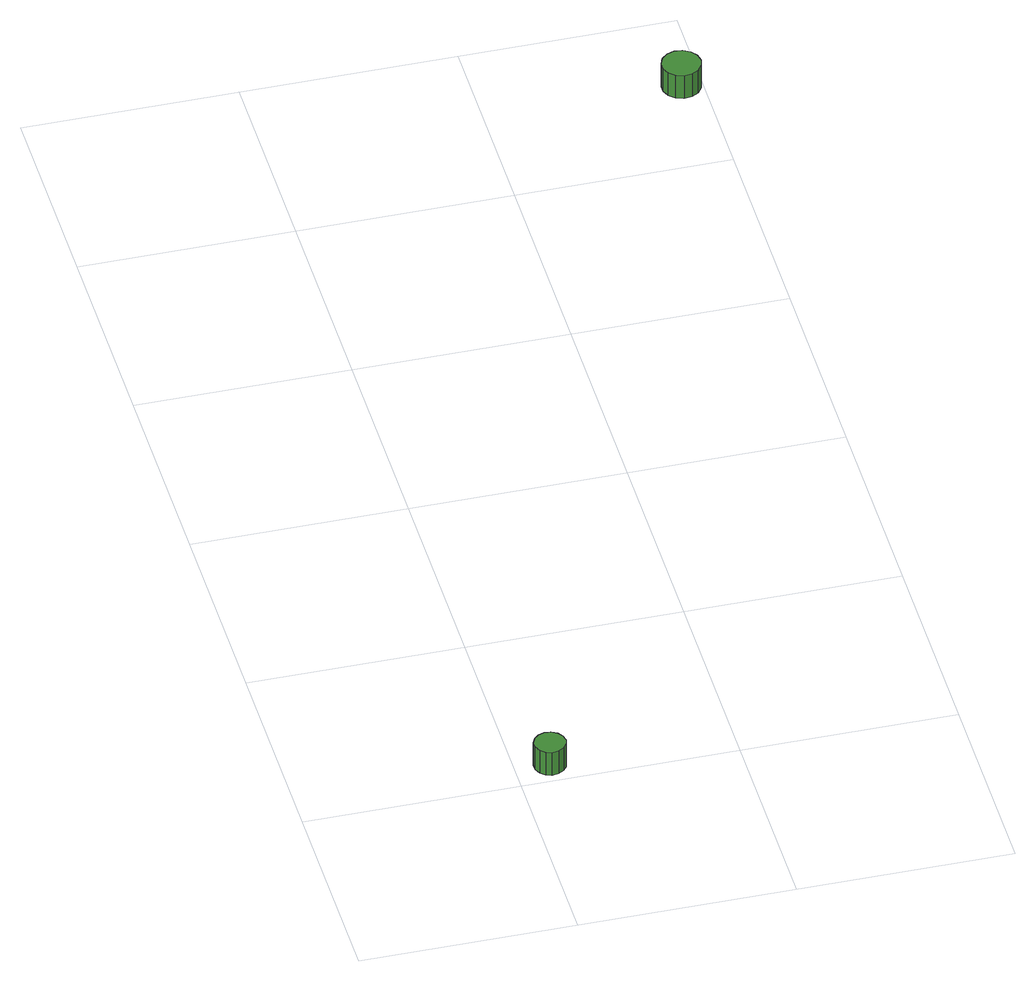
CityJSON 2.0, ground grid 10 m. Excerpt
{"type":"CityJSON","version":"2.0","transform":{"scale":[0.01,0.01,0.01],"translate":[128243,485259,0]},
"CityObjects":{
"tree1":{"type":"SolitaryVegetationObject","attributes":{"function":"something"},"geometry":[{"type":"MultiSurface","lod":"1","boundaries":[[[0,1,2,3,4,5,6,7,8,9,10,11,12,13,14]],[[15,16,17,18,19,20,21,22,23,24,25,26,27,28,29]],[[0,29,28,1]],[[1,28,27,2]],[[2,27,26,3]],[[3,26,25,4]],[[4,25,24,5]],[[5,24,23,6]],[[6,23,22,7]],[[7,22,21,8]],[[8,21,20,9]],[[9,20,19,10]],[[10,19,18,11]],[[11,18,17,12]],[[12,17,16,13]],[[13,16,15,14]],[[14,15,29,0]]]}]},
"tree2":{"type":"SolitaryVegetationObject","attributes":{"function":"something"},"geometry":[{"type":"MultiSurface","lod":"1","boundaries":[[[30,31,32,33,34,35,36,37,38,39,40,41,42,43,44]],[[45,46,47,48,49,50,51,52,53,54,55,56,57,58,59]],[[30,59,58,31]],[[31,58,57,32]],[[32,57,56,33]],[[33,56,55,34]],[[34,55,54,35]],[[35,54,53,36]],[[36,53,52,37]],[[37,52,51,38]],[[38,51,50,39]],[[39,50,49,40]],[[40,49,48,41]],[[41,48,47,42]],[[42,47,46,43]],[[43,46,45,44]],[[44,45,59,30]]]}]}
},
"vertices":[
[233,112,160],[226,142,160],[208,166,160],[182,181,160],[152,184,160],[123,175,160],[101,155,160],[88,127,160],[88,97,160],[101,69,160],[123,49,160],[152,39,160],[182,43,160],[208,58,160],[226,82,160],[226,82,31],[208,58,31],[182,43,31],[152,39,31],[123,49,31],[101,69,31],[88,97,31],[88,127,31],[101,155,31],[123,175,31],[152,184,31],[182,181,31],[208,166,31],[226,142,31],[233,112,31],
[1949,4375,313],[1941,4412,313],[1919,4442,313],[1886,4461,313],[1849,4465,313],[1814,4453,313],[1786,4428,313],[1771,4394,313],[1771,4357,313],[1786,4322,313],[1814,4297,313],[1849,4286,313],[1886,4290,313],[1919,4308,313],[1941,4339,313],[1941,4339,184],[1919,4308,184],[1886,4290,184],[1849,4286,184],[1814,4297,184],[1786,4322,184],[1771,4357,184],[1771,4394,184],[1786,4428,184],[1814,4453,184],[1849,4465,184],[1886,4461,184],[1919,4442,184],[1941,4412,184],[1949,4375,184]
]}
